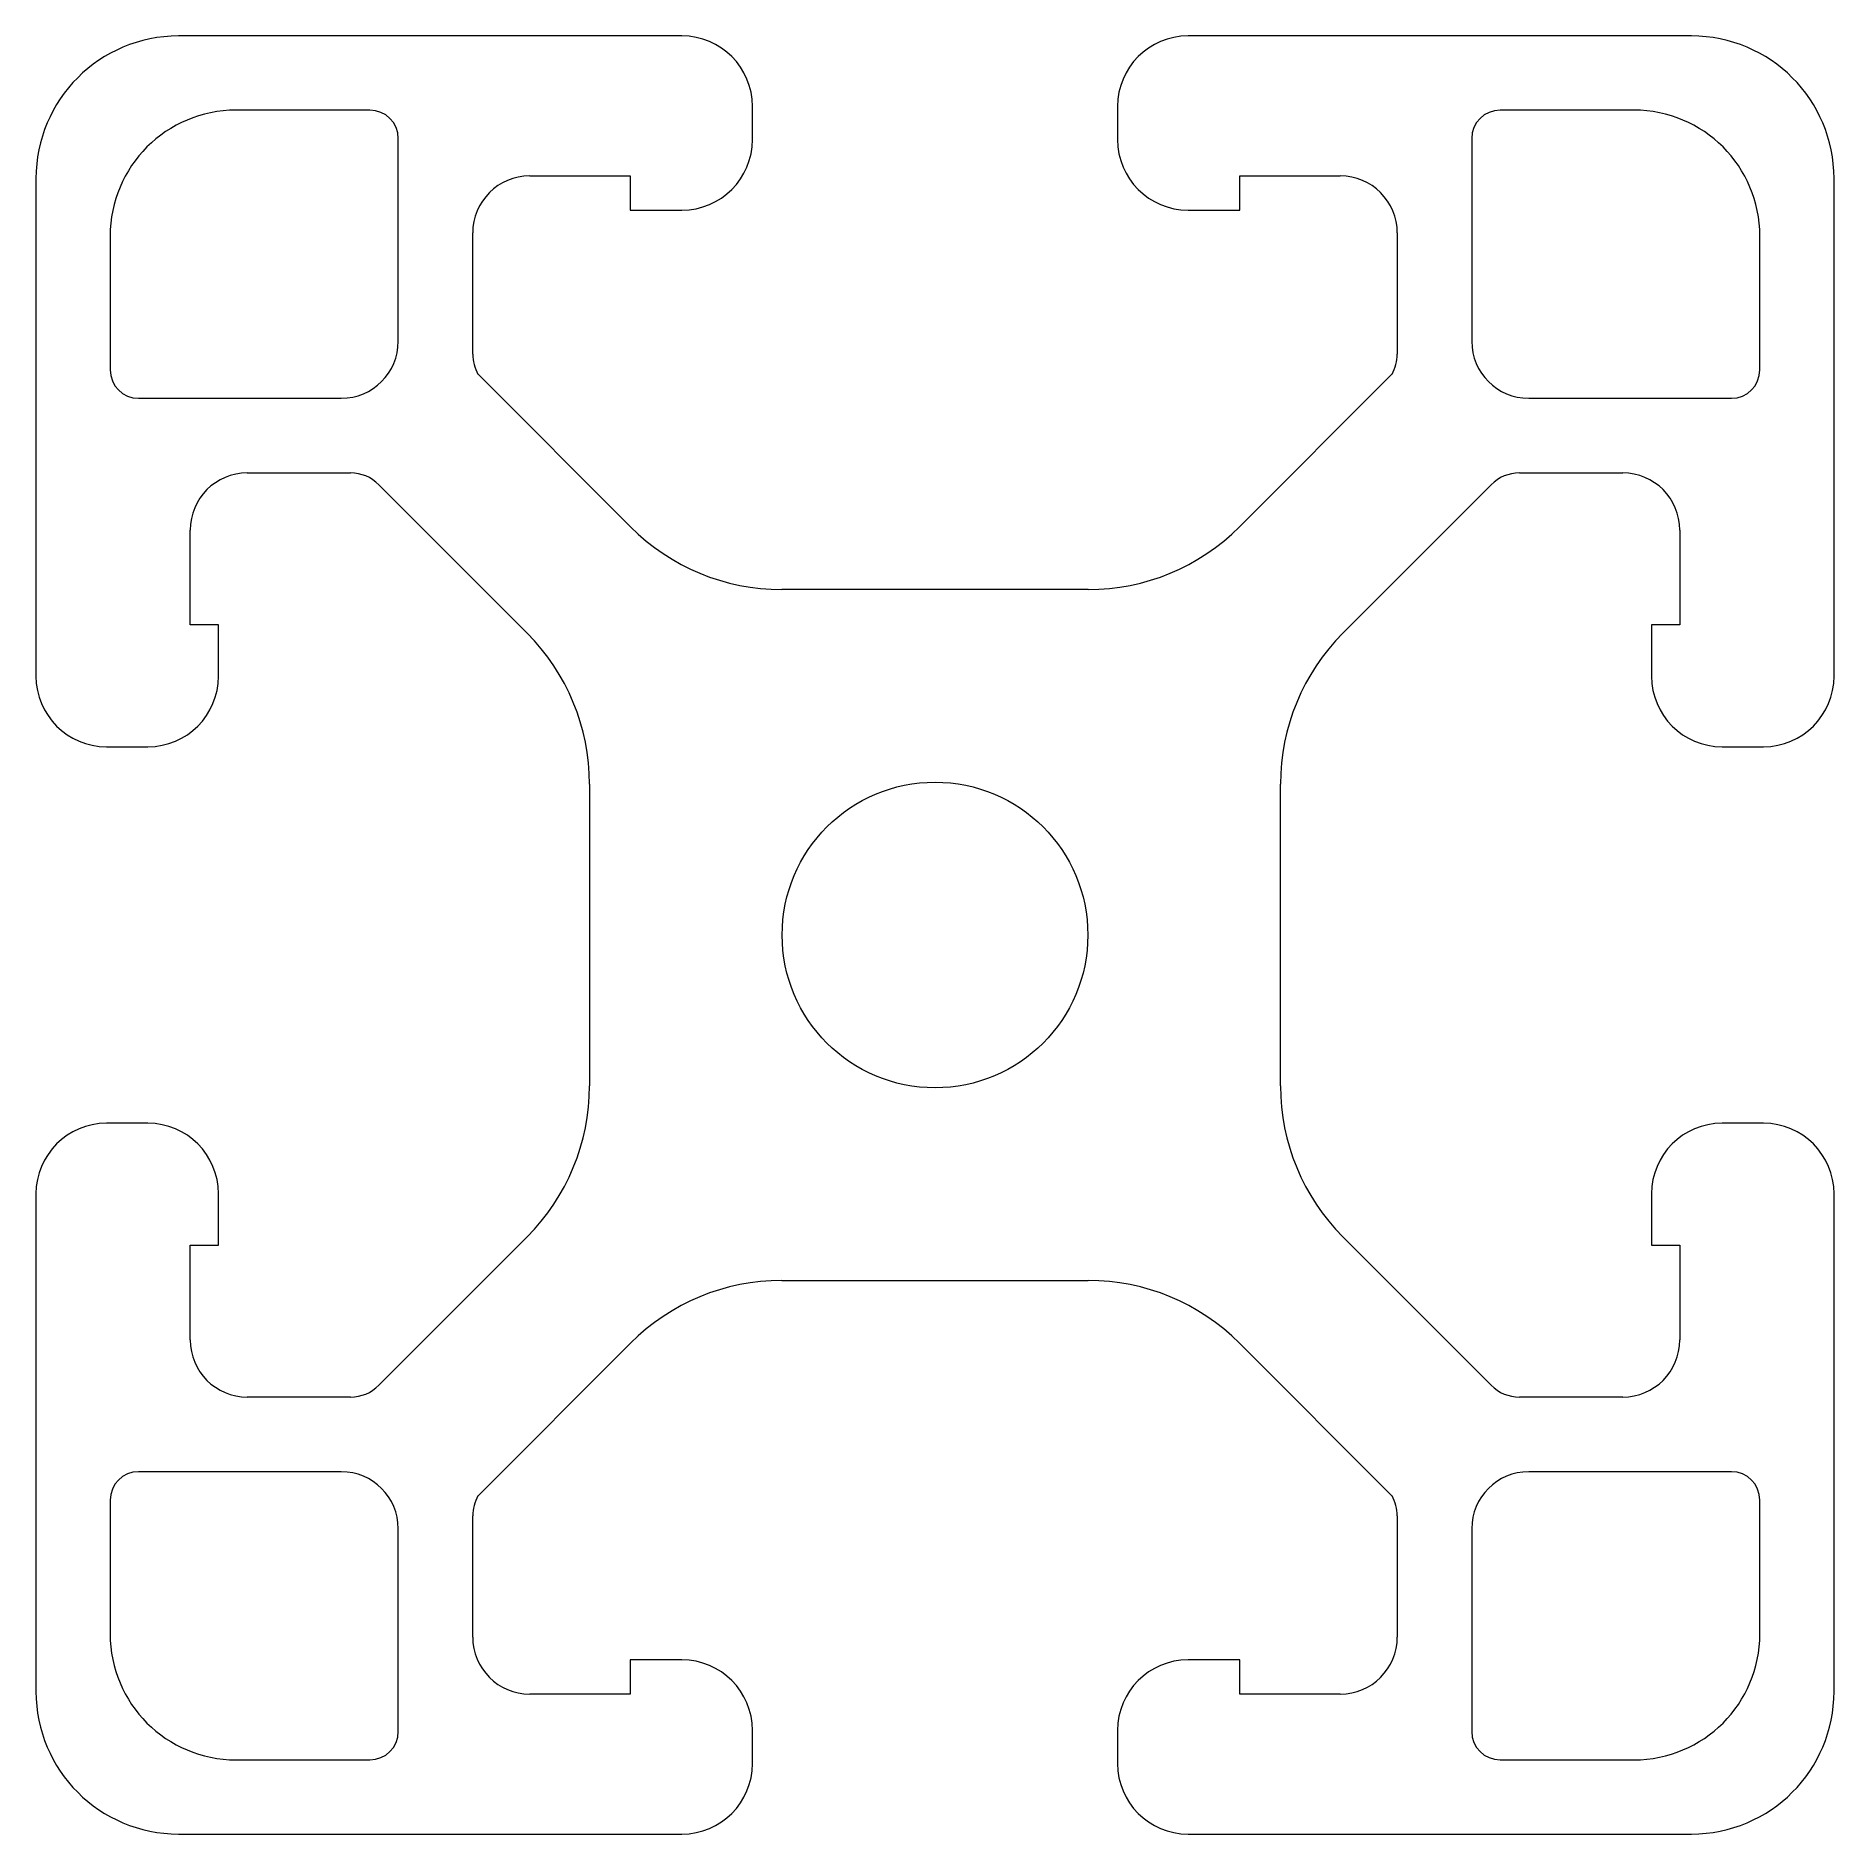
# Model space of a CAD drawing. Header units: millimetres. Extents: x -20 to 20, y -20 to 20.
import ezdxf

# ---------------------------------------------------------------- set-up
doc = ezdxf.new("R2010")
doc.units = ezdxf.units.MM

msp = doc.modelspace()

# ---------------------------------------------------------------- linework, layer by layer
at = {"color": 7, "linetype": 'Continuous', "lineweight": 15}
for p, q in [((-5.63, 20), (-16.83, 20)), ((16.83, 20), (5.63, 20)), ((-4.06, 17.696), (-4.06, 18.43)), ((4.06, 18.43), (4.06, 17.696)), ((-12.57, 18.35), (-15.55, 18.35)), ((15.55, 18.35), (12.57, 18.35)), ((-11.94, 13.21), (-11.94, 17.72)), ((11.94, 17.72), (11.94, 13.21)), ((-20, 16.83), (-20, 5.758)), ((-9.015, 16.887), (-6.784, 16.887)), ((-6.784, 16.887), (-6.784, 16.126)), ((6.784, 16.126), (6.784, 16.887)), ((6.784, 16.887), (9.015, 16.887)), ((20, 5.758), (20, 16.83)), ((-6.784, 16.126), (-5.63, 16.126)), ((5.63, 16.126), (6.784, 16.126)), ((-10.285, 12.922), (-10.285, 15.617)), ((10.285, 15.617), (10.285, 12.922)), ((-18.35, 15.55), (-18.35, 12.57)), ((18.35, 12.57), (18.35, 15.55)), ((-6.771, 9.078), (-10.166, 12.478)), ((10.166, 12.478), (6.771, 9.078)), ((-17.72, 11.94), (-13.21, 11.94)), ((13.21, 11.94), (17.72, 11.94)), ((-15.299, 10.279), (-13.003, 10.279)), ((-12.373, 10.018), (-9.074, 6.715)), ((9.074, 6.715), (12.373, 10.018)), ((13.003, 10.279), (15.299, 10.279)), ((-16.569, 6.901), (-16.569, 9.009)), ((16.569, 9.009), (16.569, 6.901)), ((3.41, 7.685), (-3.41, 7.685)), ((-15.94, 6.901), (-16.569, 6.901)), ((-15.94, 5.758), (-15.94, 6.901)), ((16.569, 6.901), (15.94, 6.901)), ((15.94, 6.901), (15.94, 5.758)), ((-18.43, 4.188), (-17.51, 4.188)), ((17.51, 4.188), (18.43, 4.188)), ((-7.685, 3.358), (-7.685, -3.358)), ((7.685, -3.358), (7.685, 3.358)), ((-17.51, -4.188), (-18.43, -4.188)), ((18.43, -4.188), (17.51, -4.188)), ((-20, -5.758), (-20, -16.83)), ((-15.94, -6.901), (-15.94, -5.758)), ((15.94, -5.758), (15.94, -6.901)), ((20, -16.83), (20, -5.758)), ((-9.074, -6.715), (-12.373, -10.018)), ((12.373, -10.018), (9.074, -6.715)), ((-16.569, -9.009), (-16.569, -6.901)), ((-16.569, -6.901), (-15.94, -6.901)), ((15.94, -6.901), (16.569, -6.901)), ((16.569, -6.901), (16.569, -9.009)), ((-3.41, -7.685), (3.41, -7.685)), ((-10.166, -12.478), (-6.771, -9.078)), ((6.771, -9.078), (10.166, -12.478)), ((-13.003, -10.279), (-15.299, -10.279)), ((15.299, -10.279), (13.003, -10.279)), ((-13.21, -11.94), (-17.72, -11.94)), ((17.72, -11.94), (13.21, -11.94)), ((-18.35, -12.57), (-18.35, -15.55)), ((18.35, -15.55), (18.35, -12.57)), ((-10.285, -15.617), (-10.285, -12.922)), ((10.285, -12.922), (10.285, -15.617)), ((-11.94, -17.72), (-11.94, -13.21)), ((11.94, -13.21), (11.94, -17.72)), ((-5.63, -16.126), (-6.784, -16.126)), ((-6.784, -16.126), (-6.784, -16.887)), ((6.784, -16.126), (5.63, -16.126)), ((6.784, -16.887), (6.784, -16.126)), ((-6.784, -16.887), (-9.015, -16.887)), ((9.015, -16.887), (6.784, -16.887)), ((-4.06, -18.43), (-4.06, -17.696)), ((4.06, -17.696), (4.06, -18.43)), ((-15.55, -18.35), (-12.57, -18.35)), ((12.57, -18.35), (15.55, -18.35)), ((-16.83, -20), (-5.63, -20)), ((5.63, -20), (16.83, -20))]:
    msp.add_line(p, q, dxfattribs=at)
msp.add_circle((0, 0), 3.4, dxfattribs=at)
for centre, radius, start, end in [((-5.63, 18.43), 1.57, 0, 90), ((5.63, 18.43), 1.57, 90, 180), ((-16.83, 16.83), 3.17, 90, 180), ((16.83, 16.83), 3.17, 0, 90), ((-15.55, 15.55), 2.8, 90, 180), ((-12.57, 17.72), 0.63, 0, 90), ((12.57, 17.72), 0.63, 90, 180), ((15.55, 15.55), 2.8, 0, 90), ((-5.63, 17.696), 1.57, 270, 0), ((5.63, 17.696), 1.57, 180, 270), ((-9.015, 15.617), 1.27, 90, 180), ((9.015, 15.617), 1.27, 0, 90), ((-13.21, 13.21), 1.27, 270, 0), ((13.21, 13.21), 1.27, 180, 270), ((-9.395, 12.922), 0.89, 180, 209.9117), ((9.395, 12.922), 0.89, 330.0883, 0), ((-17.72, 12.57), 0.63, 180, 270), ((17.72, 12.57), 0.63, 270, 0), ((-15.299, 9.009), 1.27, 90, 180), ((-13.003, 9.389), 0.89, 44.9643, 90), ((13.003, 9.389), 0.89, 90, 135.0357), ((15.299, 9.009), 1.27, 0, 90), ((-3.41, 12.435), 4.75, 224.9643, 270), ((3.41, 12.435), 4.75, 270, 315.0357), ((-12.435, 3.358), 4.75, 0, 44.9643), ((12.435, 3.358), 4.75, 135.0357, 180), ((-18.43, 5.758), 1.57, 180, 270), ((-17.51, 5.758), 1.57, 270, 0), ((17.51, 5.758), 1.57, 180, 270), ((18.43, 5.758), 1.57, 270, 0), ((-12.435, -3.358), 4.75, 315.0357, 0), ((12.435, -3.358), 4.75, 180, 224.9643), ((-18.43, -5.758), 1.57, 90, 180), ((-17.51, -5.758), 1.57, 0, 90), ((17.51, -5.758), 1.57, 90, 180), ((18.43, -5.758), 1.57, 0, 90), ((-3.41, -12.435), 4.75, 90, 135.0357), ((3.41, -12.435), 4.75, 44.9643, 90), ((-15.299, -9.009), 1.27, 180, 270), ((15.299, -9.009), 1.27, 270, 0), ((-13.003, -9.389), 0.89, 270, 315.0357), ((13.003, -9.389), 0.89, 224.9643, 270), ((-17.72, -12.57), 0.63, 90, 180), ((-13.21, -13.21), 1.27, 0, 90), ((13.21, -13.21), 1.27, 90, 180), ((17.72, -12.57), 0.63, 0, 90), ((-9.395, -12.922), 0.89, 150.0883, 180), ((9.395, -12.922), 0.89, 0, 29.9117), ((-15.55, -15.55), 2.8, 180, 270), ((15.55, -15.55), 2.8, 270, 0), ((-9.015, -15.617), 1.27, 180, 270), ((9.015, -15.617), 1.27, 270, 0), ((-5.63, -17.696), 1.57, 0, 90), ((5.63, -17.696), 1.57, 90, 180), ((-16.83, -16.83), 3.17, 180, 270), ((16.83, -16.83), 3.17, 270, 0), ((-12.57, -17.72), 0.63, 270, 0), ((12.57, -17.72), 0.63, 180, 270), ((-5.63, -18.43), 1.57, 270, 0), ((5.63, -18.43), 1.57, 180, 270)]:
    msp.add_arc(centre, radius, start, end, dxfattribs=at)

doc.saveas('drawing.dxf')
